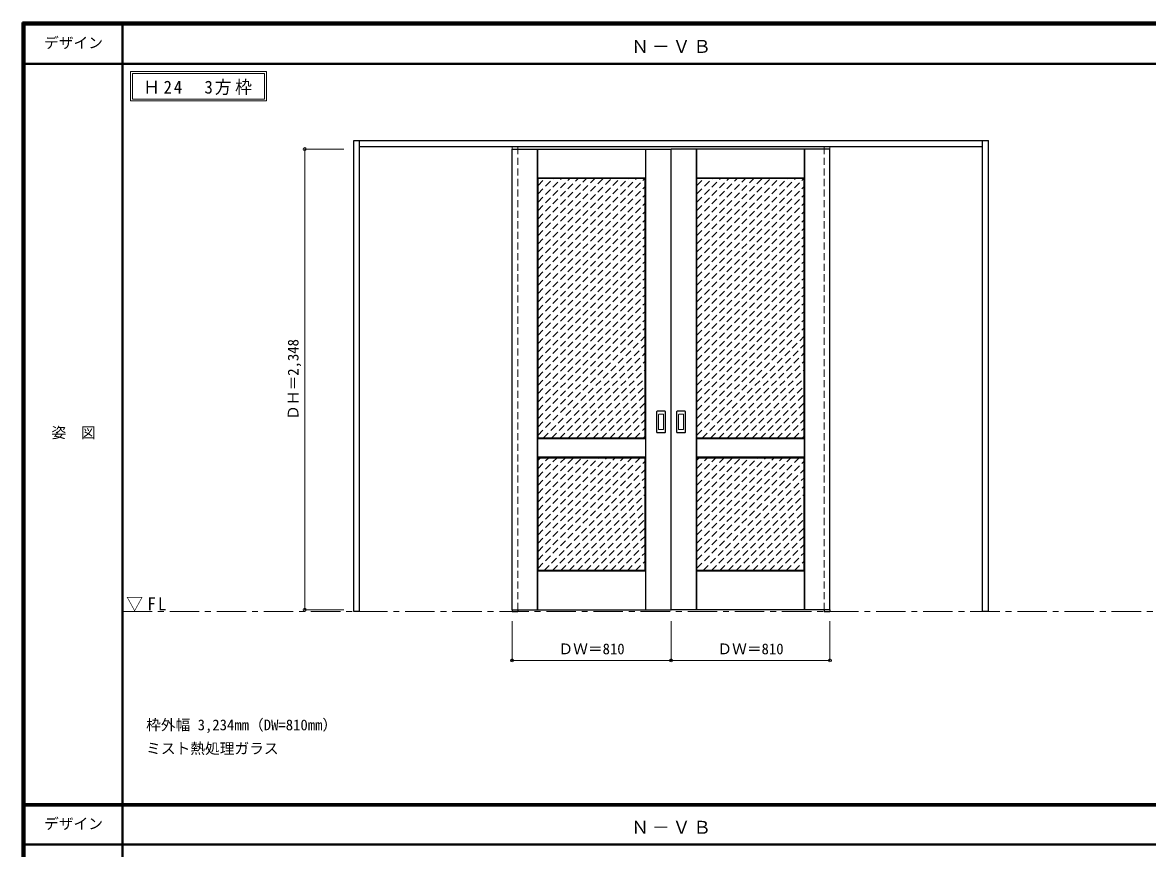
# Model space of a CAD drawing. Units: millimetres, scale not verified. Extents: x -6000 to 5700, y -4307 to 4260.
# Drawn here: x -6000 to -267, y -36 to 4175 of the extents above; entities that cross this region are included whole.
import ezdxf
from ezdxf.enums import TextEntityAlignment as Align

# ---------------------------------------------------------------- set-up
doc = ezdxf.new("R2010")
doc.units = ezdxf.units.MM
doc.header["$LTSCALE"] = 30
doc.header["$PDMODE"] = 32
doc.header["$PDSIZE"] = 15
doc.linetypes.add('CHAIN1', pattern=[8, 5, -1, 1, -1])
doc.linetypes.add('DASHED1', pattern=[1.8, 1.2, -0.6])
for name, color, linetype, lineweight in [('0-1_通り芯', 7, 'CHAIN1', 18), ('0-2_扉', 3, 'Continuous', 25), ('0-3_仕上げ', 7, 'Continuous', 18), ('0-4_枠', 3, 'Continuous', 25), ('0-6_引手', 7, 'Continuous', 18), ('0-A_文字', 7, 'Continuous', 18), ('0-B_寸法', 7, 'Continuous', 9), ('0-C_ハッチ', 4, 'DASHED1', 9), ('F-1_枠', 6, 'Continuous', 40)]:
    doc.layers.add(name, color=color, linetype=linetype, lineweight=lineweight)
doc.layers.add('F-A_文字', color=7, linetype='Continuous')
doc.styles.add('ＭＳ ゴシック', font='')
doc.styles.get('ＭＳ ゴシック').set_extended_font_data('MS Gothic')

msp = doc.modelspace()

# ---------------------------------------------------------------- linework, layer by layer
at = {"layer": '0-1_通り芯'}
msp.add_line((-5490, 1173), (100, 1173), dxfattribs=at)
at = {"layer": '0-2_扉'}
for p, q in [((-3505, 3529.5), (-2695, 3529.5)), ((-3505, 1181.5), (-3505, 3529.5)), ((-2695, 1181.5), (-2695, 3529.5)), ((-1885, 3529.5), (-2695, 3529.5)), ((-1885, 1181.5), (-1885, 3529.5)), ((-3505, 1181.5), (-2695, 1181.5)), ((-1885, 1181.5), (-2695, 1181.5))]:
    msp.add_line(p, q, dxfattribs=at)
at = {"layer": '0-3_仕上げ'}
for p, q in [((-3377, 1181.5), (-3377, 3529.5)), ((-3375.5, 3382), (-3375.5, 3529.5)), ((-3374, 3383.5), (-3374, 3529.5)), ((-2826, 3383.5), (-2826, 3529.5)), ((-2824.5, 3382), (-2824.5, 3529.5)), ((-2823, 1181.5), (-2823, 3529.5)), ((-2567, 1181.5), (-2567, 3529.5)), ((-2565.5, 3382), (-2565.5, 3529.5)), ((-2564, 3383.5), (-2564, 3529.5)), ((-2016, 3383.5), (-2016, 3529.5)), ((-2014.5, 3382), (-2014.5, 3529.5)), ((-2013, 1181.5), (-2013, 3529.5)), ((-3373, 3379.5), (-3375.5, 3382)), ((-2563, 3379.5), (-2565.5, 3382)), ((-3375.5, 1959), (-3375.5, 2054)), ((-2826, 2052.5), (-3374, 2052.5)), ((-3374, 1960.5), (-3374, 2052.5)), ((-2827, 2056.5), (-2824.5, 2054)), ((-2565.5, 1959), (-2565.5, 2054)), ((-2016, 2052.5), (-2564, 2052.5)), ((-2564, 1960.5), (-2564, 2052.5)), ((-2017, 2056.5), (-2014.5, 2054)), ((-3374, 1960.5), (-3375.5, 1959)), ((-3373, 1956.5), (-3375.5, 1959)), ((-3374, 1960.5), (-2826, 1960.5)), ((-2824.5, 1959), (-2827, 1956.5)), ((-2564, 1960.5), (-2565.5, 1959)), ((-2563, 1956.5), (-2565.5, 1959)), ((-2564, 1960.5), (-2016, 1960.5)), ((-2014.5, 1959), (-2017, 1956.5)), ((-3375.5, 1181.5), (-3375.5, 1379)), ((-3374, 1181.5), (-3374, 1377.5)), ((-2826, 1377.5), (-3374, 1377.5)), ((-2827, 1381.5), (-2824.5, 1379)), ((-2826, 1377.5), (-2824.5, 1379)), ((-2826, 1181.5), (-2826, 1377.5)), ((-2824.5, 1181.5), (-2824.5, 1379)), ((-2565.5, 1181.5), (-2565.5, 1379)), ((-2564, 1181.5), (-2564, 1377.5)), ((-2016, 1377.5), (-2564, 1377.5)), ((-2017, 1381.5), (-2014.5, 1379)), ((-2016, 1377.5), (-2014.5, 1379)), ((-2016, 1181.5), (-2016, 1377.5)), ((-2014.5, 1181.5), (-2014.5, 1379))]:
    msp.add_line(p, q, dxfattribs=at)
at = {"layer": '0-3_仕上げ', "color": 3, "lineweight": 25}
for p, q in [((-2827, 3379.5), (-3373, 3379.5)), ((-3373, 2056.5), (-3373, 3379.5)), ((-2827, 2056.5), (-2827, 3379.5)), ((-2017, 3379.5), (-2563, 3379.5)), ((-2563, 2056.5), (-2563, 3379.5)), ((-2017, 2056.5), (-2017, 3379.5)), ((-2827, 2056.5), (-3373, 2056.5)), ((-2017, 2056.5), (-2563, 2056.5)), ((-3373, 1956.5), (-2827, 1956.5)), ((-3373, 1381.5), (-3373, 1956.5)), ((-2827, 1381.5), (-2827, 1956.5)), ((-2563, 1956.5), (-2017, 1956.5)), ((-2563, 1381.5), (-2563, 1956.5)), ((-2017, 1381.5), (-2017, 1956.5)), ((-2827, 1381.5), (-3373, 1381.5)), ((-2017, 1381.5), (-2563, 1381.5))]:
    msp.add_line(p, q, dxfattribs=at)
at = {"layer": '0-3_仕上げ'}
for points in [[(-2826, 3383.5), (-3374, 3383.5), (-3375.5, 3382)], [(-2826, 3383.5), (-2824.5, 3382), (-2827, 3379.5)], [(-2016, 3383.5), (-2564, 3383.5), (-2565.5, 3382)], [(-2016, 3383.5), (-2014.5, 3382), (-2017, 3379.5)], [(-3374, 2052.5), (-3375.5, 2054), (-3373, 2056.5)], [(-2826, 1960.5), (-2826, 2052.5), (-2824.5, 2054)], [(-2826, 1960.5), (-2824.5, 1959), (-2824.5, 2054)], [(-2564, 2052.5), (-2565.5, 2054), (-2563, 2056.5)], [(-2016, 1960.5), (-2016, 2052.5), (-2014.5, 2054)], [(-2016, 1960.5), (-2014.5, 1959), (-2014.5, 2054)], [(-3374, 1377.5), (-3375.5, 1379), (-3373, 1381.5)], [(-2564, 1377.5), (-2565.5, 1379), (-2563, 1381.5)]]:
    msp.add_lwpolyline(points, dxfattribs=at)
at = {"layer": '0-4_枠'}
for p, q in [((-4312, 1173), (-4312, 3573)), ((-4312, 3573), (-1078, 3573)), ((-4282, 1173), (-4282, 3573)), ((-1108, 1173), (-1108, 3573)), ((-1078, 1173), (-1078, 3573)), ((-4282, 3543), (-1108, 3543)), ((-4282, 1173), (-4312, 1173)), ((-3505, 1181.5), (-3505, 1173)), ((-3505, 1173), (-3475, 1173)), ((-3475, 1181.5), (-3475, 1173)), ((-1915, 1181.5), (-1915, 1173)), ((-1915, 1173), (-1885, 1173)), ((-1885, 1181.5), (-1885, 1173)), ((-1078, 1173), (-1108, 1173))]:
    msp.add_line(p, q, dxfattribs=at)
at = {"layer": '0-4_枠', "color": 4, "linetype": 'DASHED1', "lineweight": 9}
for p, q in [((-3505, 1181.5), (-3505, 3543)), ((-3475, 1181.5), (-3475, 3543)), ((-1915, 1181.5), (-1915, 3543)), ((-1885, 1181.5), (-1885, 3543))]:
    msp.add_line(p, q, dxfattribs=at)
at = {"layer": '0-6_引手', "color": 3, "lineweight": 25}
for p, q in [((-2767, 2085.5), (-2767, 2192.5)), ((-2726.5, 2194), (-2765.5, 2194)), ((-2725, 2192.5), (-2725, 2085.5)), ((-2665, 2085.5), (-2665, 2192.5)), ((-2624.5, 2194), (-2663.5, 2194)), ((-2623, 2192.5), (-2623, 2085.5)), ((-2726.5, 2084), (-2765.5, 2084)), ((-2624.5, 2084), (-2663.5, 2084))]:
    msp.add_line(p, q, dxfattribs=at)
at = {"layer": '0-6_引手'}
for p, q in [((-2758.5, 2101.5), (-2758.5, 2176.5)), ((-2735, 2178), (-2757, 2178)), ((-2733.5, 2176.5), (-2733.5, 2101.5)), ((-2656.5, 2101.5), (-2656.5, 2176.5)), ((-2633, 2178), (-2655, 2178)), ((-2631.5, 2176.5), (-2631.5, 2101.5)), ((-2735, 2100), (-2757, 2100)), ((-2633, 2100), (-2655, 2100))]:
    msp.add_line(p, q, dxfattribs=at)
at = {"layer": '0-6_引手', "color": 3, "lineweight": 25}
for centre, start, end in [((-2765.5, 2192.5), 90, 180), ((-2726.5, 2192.5), 0, 90), ((-2663.5, 2192.5), 90, 180), ((-2624.5, 2192.5), 0, 90), ((-2765.5, 2085.5), 180, 270), ((-2726.5, 2085.5), 270, 0), ((-2663.5, 2085.5), 180, 270), ((-2624.5, 2085.5), 270, 0)]:
    msp.add_arc(centre, 1.5, start, end, dxfattribs=at)
at = {"layer": '0-6_引手'}
for centre, start, end in [((-2757, 2176.5), 90, 180), ((-2735, 2176.5), 0, 90), ((-2655, 2176.5), 90, 180), ((-2633, 2176.5), 0, 90), ((-2757, 2101.5), 180, 270), ((-2735, 2101.5), 270, 0), ((-2655, 2101.5), 180, 270), ((-2633, 2101.5), 270, 0)]:
    msp.add_arc(centre, 1.5, start, end, dxfattribs=at)
at = {"layer": '0-A_文字'}
for p, q in [((-5450, 3925), (-5450, 3775)), ((-5440, 3915), (-5440, 3785)), ((-5440, 3915), (-4767.38, 3915)), ((-4767.38, 3915), (-4767.38, 3785)), ((-5440, 3785), (-4767.38, 3785)), ((-5450, 3775), (-4757.38, 3775))]:
    msp.add_line(p, q, dxfattribs=at)
msp.add_lwpolyline([(-5450, 3925), (-4757.38, 3925), (-4757.38, 3775)], dxfattribs=at)
at = {"layer": '0-B_寸法', "color": 4}
for p, q in [((-4562, 3529.5), (-4362, 3529.5)), ((-4562, 3529.5), (-4562, 1181.5)), ((-4562, 1181.5), (-4362, 1181.5)), ((-3505, 923), (-3505, 1123)), ((-2695, 923), (-2695, 1123)), ((-1885, 923), (-1885, 1123)), ((-3505, 923), (-1885, 923))]:
    msp.add_line(p, q, dxfattribs=at)
at = {"layer": '0-B_寸法'}
for p in [(-4562, 3529.5), (-4562, 1181.5), (-3505, 923), (-2695, 923), (-1885, 923)]:
    msp.add_point(p, dxfattribs=at)
at = {"layer": '0-C_ハッチ'}
for p, q in [((-3373, 3344.56), (-3338.06, 3379.5)), ((-3373, 3259.71), (-3253.21, 3379.5)), ((-3373, 3302.13), (-3295.63, 3379.5)), ((-3373, 2877.87), (-2871.37, 3379.5)), ((-3373, 2920.3), (-2913.8, 3379.5)), ((-3373, 2962.72), (-2956.22, 3379.5)), ((-3373, 3005.15), (-2998.65, 3379.5)), ((-3373, 3047.57), (-3041.07, 3379.5)), ((-3373, 3090), (-3083.5, 3379.5)), ((-3373, 3132.43), (-3125.93, 3379.5)), ((-3373, 3174.85), (-3168.35, 3379.5)), ((-3373, 3217.28), (-3210.78, 3379.5)), ((-3373, 2835.44), (-2828.94, 3379.5)), ((-3373, 2793.02), (-2827, 3339.02)), ((-2563, 3344.56), (-2528.06, 3379.5)), ((-2563, 3259.71), (-2443.21, 3379.5)), ((-2563, 3302.13), (-2485.63, 3379.5)), ((-2563, 2877.87), (-2061.37, 3379.5)), ((-2563, 2920.3), (-2103.8, 3379.5)), ((-2563, 2962.72), (-2146.22, 3379.5)), ((-2563, 3005.15), (-2188.65, 3379.5)), ((-2563, 3047.57), (-2231.07, 3379.5)), ((-2563, 3090), (-2273.5, 3379.5)), ((-2563, 3132.43), (-2315.93, 3379.5)), ((-2563, 3174.85), (-2358.35, 3379.5)), ((-2563, 3217.28), (-2400.78, 3379.5)), ((-2563, 2835.44), (-2018.94, 3379.5)), ((-2563, 2793.02), (-2017, 3339.02)), ((-3373, 2750.59), (-2827, 3296.59)), ((-2563, 2750.59), (-2017, 3296.59)), ((-3373, 2708.16), (-2827, 3254.16)), ((-3373, 2665.74), (-2827, 3211.74)), ((-2563, 2708.16), (-2017, 3254.16)), ((-2563, 2665.74), (-2017, 3211.74)), ((-3373, 2623.31), (-2827, 3169.31)), ((-2563, 2623.31), (-2017, 3169.31)), ((-3373, 2580.88), (-2827, 3126.88)), ((-2563, 2580.88), (-2017, 3126.88)), ((-3373, 2538.46), (-2827, 3084.46)), ((-3373, 2496.03), (-2827, 3042.03)), ((-2563, 2538.46), (-2017, 3084.46)), ((-2563, 2496.03), (-2017, 3042.03)), ((-3373, 2453.6), (-2827, 2999.6)), ((-2563, 2453.6), (-2017, 2999.6)), ((-3373, 2411.18), (-2827, 2957.18)), ((-2563, 2411.18), (-2017, 2957.18)), ((-3373, 2368.75), (-2827, 2914.75)), ((-3373, 2326.33), (-2827, 2872.33)), ((-2563, 2368.75), (-2017, 2914.75)), ((-2563, 2326.33), (-2017, 2872.33)), ((-3373, 2283.9), (-2827, 2829.9)), ((-2563, 2283.9), (-2017, 2829.9)), ((-3373, 2241.47), (-2827, 2787.47)), ((-2563, 2241.47), (-2017, 2787.47)), ((-3373, 2199.05), (-2827, 2745.05)), ((-3373, 2156.62), (-2827, 2702.62)), ((-2563, 2199.05), (-2017, 2745.05)), ((-2563, 2156.62), (-2017, 2702.62)), ((-3373, 2114.19), (-2827, 2660.19)), ((-2563, 2114.19), (-2017, 2660.19)), ((-3373, 2071.77), (-2827, 2617.77)), ((-2563, 2071.77), (-2017, 2617.77)), ((-3345.84, 2056.5), (-2827, 2575.34)), ((-3303.41, 2056.5), (-2827, 2532.91)), ((-2535.84, 2056.5), (-2017, 2575.34)), ((-2493.41, 2056.5), (-2017, 2532.91)), ((-3260.99, 2056.5), (-2827, 2490.49)), ((-2450.99, 2056.5), (-2017, 2490.49)), ((-3218.56, 2056.5), (-2827, 2448.06)), ((-2408.56, 2056.5), (-2017, 2448.06)), ((-3176.14, 2056.5), (-2827, 2405.64)), ((-3133.71, 2056.5), (-2827, 2363.21)), ((-2366.14, 2056.5), (-2017, 2405.64)), ((-2323.71, 2056.5), (-2017, 2363.21)), ((-3091.28, 2056.5), (-2827, 2320.78)), ((-2281.28, 2056.5), (-2017, 2320.78)), ((-3048.86, 2056.5), (-2827, 2278.36)), ((-3006.43, 2056.5), (-2827, 2235.93)), ((-2238.86, 2056.5), (-2017, 2278.36)), ((-2196.43, 2056.5), (-2017, 2235.93)), ((-2964, 2056.5), (-2827, 2193.5)), ((-2154, 2056.5), (-2017, 2193.5)), ((-2921.58, 2056.5), (-2827, 2151.08)), ((-2111.58, 2056.5), (-2017, 2151.08)), ((-2879.15, 2056.5), (-2827, 2108.65)), ((-2836.72, 2056.5), (-2827, 2066.22)), ((-2069.15, 2056.5), (-2017, 2108.65)), ((-2026.72, 2056.5), (-2017, 2066.22)), ((-3373, 1435.37), (-2851.87, 1956.5)), ((-3373, 1902.06), (-3318.56, 1956.5)), ((-3373, 1944.49), (-3360.99, 1956.5)), ((-3373, 1732.36), (-3148.86, 1956.5)), ((-3373, 1774.78), (-3191.28, 1956.5)), ((-3373, 1817.21), (-3233.71, 1956.5)), ((-3373, 1859.64), (-3276.14, 1956.5)), ((-3373, 1562.65), (-2979.15, 1956.5)), ((-3373, 1605.08), (-3021.58, 1956.5)), ((-3373, 1647.5), (-3064, 1956.5)), ((-3373, 1689.93), (-3106.43, 1956.5)), ((-3373, 1477.8), (-2894.3, 1956.5)), ((-3373, 1520.22), (-2936.72, 1956.5)), ((-2563, 1435.37), (-2041.87, 1956.5)), ((-2563, 1902.06), (-2508.56, 1956.5)), ((-2563, 1944.49), (-2550.99, 1956.5)), ((-2563, 1732.36), (-2338.86, 1956.5)), ((-2563, 1774.78), (-2381.28, 1956.5)), ((-2563, 1817.21), (-2423.71, 1956.5)), ((-2563, 1859.64), (-2466.14, 1956.5)), ((-2563, 1562.65), (-2169.15, 1956.5)), ((-2563, 1605.08), (-2211.58, 1956.5)), ((-2563, 1647.5), (-2254, 1956.5)), ((-2563, 1689.93), (-2296.43, 1956.5)), ((-2563, 1477.8), (-2084.3, 1956.5)), ((-2563, 1520.22), (-2126.72, 1956.5)), ((-3373, 1392.94), (-2827, 1938.94)), ((-3342.02, 1381.5), (-2827, 1896.52)), ((-2563, 1392.94), (-2017, 1938.94)), ((-2532.02, 1381.5), (-2017, 1896.52)), ((-3299.59, 1381.5), (-2827, 1854.09)), ((-2489.59, 1381.5), (-2017, 1854.09)), ((-3257.17, 1381.5), (-2827, 1811.67)), ((-2447.17, 1381.5), (-2017, 1811.67)), ((-3214.74, 1381.5), (-2827, 1769.24)), ((-3172.31, 1381.5), (-2827, 1726.81)), ((-2404.74, 1381.5), (-2017, 1769.24)), ((-2362.31, 1381.5), (-2017, 1726.81)), ((-3129.89, 1381.5), (-2827, 1684.39)), ((-2319.89, 1381.5), (-2017, 1684.39)), ((-3087.46, 1381.5), (-2827, 1641.96)), ((-2277.46, 1381.5), (-2017, 1641.96)), ((-3045.03, 1381.5), (-2827, 1599.53)), ((-3002.61, 1381.5), (-2827, 1557.11)), ((-2235.03, 1381.5), (-2017, 1599.53)), ((-2192.61, 1381.5), (-2017, 1557.11)), ((-2960.18, 1381.5), (-2827, 1514.68)), ((-2150.18, 1381.5), (-2017, 1514.68)), ((-2917.75, 1381.5), (-2827, 1472.25)), ((-2107.75, 1381.5), (-2017, 1472.25)), ((-2875.33, 1381.5), (-2827, 1429.83)), ((-2832.9, 1381.5), (-2827, 1387.4)), ((-2065.33, 1381.5), (-2017, 1429.83)), ((-2022.9, 1381.5), (-2017, 1387.4))]:
    msp.add_line(p, q, dxfattribs=at)
at = {"layer": 'F-1_枠'}
for p, q in [((-6000, 4175), (5700, 4175)), ((-6000, 4175), (-6000, -4205)), ((-6000, 4170), (5700, 4170)), ((-6000, 4165), (5700, 4165)), ((-5995, 4175), (-5995, -4205)), ((-5990, 4175), (-5990, -4205)), ((-5490, 4175), (-5490, -3790)), ((-6000, 3965), (5700, 3965)), ((-6000, 190.5), (5700, 190.5)), ((-6000, 187.5), (5700, 187.5)), ((-6000, 184.5), (5700, 184.5)), ((-6000, -15.5), (5700, -15.5))]:
    msp.add_line(p, q, dxfattribs=at)

# ---------------------------------------------------------------- texts
at = {"layer": '0-A_文字', "style": 'ＭＳ ゴシック'}
for s, p in [('枠外幅 3,234mm（DW=810mm）', (-5370, 550.5)), ('ミスト熱処理ガラス', (-5370, 430.5))]:
    msp.add_text(s, height=54.99, dxfattribs=at).set_placement(p, align=Align.BOTTOM_LEFT)
at = {"layer": '0-A_文字', "char_height": 65.98, "attachment_point": 7, "style": 'ＭＳ ゴシック'}
for s, insert in [('\\T1.17;Ｎ－ＶＢ', (-2897.5, 4020)), ('\\T1.22;\\W0.95;Ｈ24\u30003方枠', (-5385.34, 3805)), ('\\T1.26;\\W0.95;▽FL', (-5471.25, 1173)), ('\\T1.17;Ｎ－ＶＢ', (-2897.5, 39.5))]:
    msp.add_mtext(s, dxfattribs=dict(at, insert=insert))
at = {"layer": '0-B_寸法', "style": 'ＭＳ ゴシック'}
msp.add_text('ＤＨ＝2,348', height=54.99, rotation=90, dxfattribs=at).set_placement((-4577, 2149.25), align=Align.BOTTOM_LEFT)
for p in [(-3268.75, 938), (-2458.75, 938)]:
    msp.add_text('ＤＷ＝810', height=54.99, dxfattribs=at).set_placement(p, align=Align.BOTTOM_LEFT)
at = {"layer": 'F-A_文字', "style": 'ＭＳ ゴシック'}
for s, p in [('デザイン', (-5890, 4027.5)), ('姿\u3000図', (-5852.5, 2040.25)), ('デザイン', (-5890, 47))]:
    msp.add_text(s, height=54.99, dxfattribs=at).set_placement(p, align=Align.BOTTOM_LEFT)

doc.saveas('drawing.dxf')
